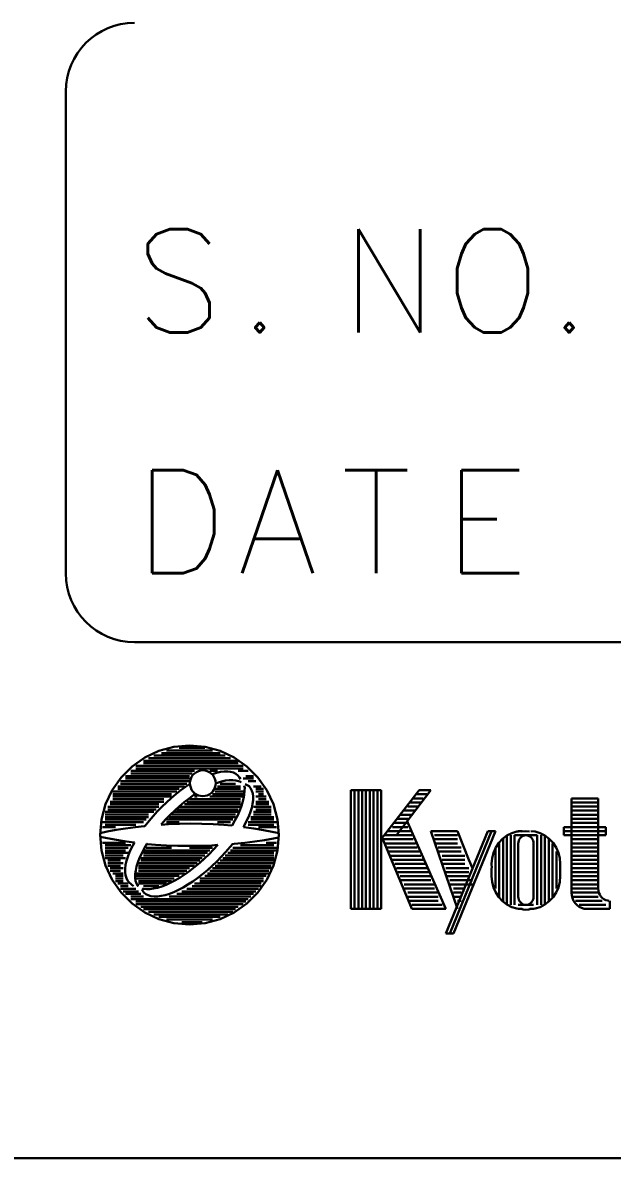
# Model space of a CAD drawing. Header units: millimetres. Extents: x 250 to 753, y -2 to 305.
# Drawn here: x 574.1 to 591.25, y 29.3 to 62.3 of the extents above; entities that cross this region are included whole.
import ezdxf

# ---------------------------------------------------------------- set-up
doc = ezdxf.new("R2010")
doc.units = ezdxf.units.MM
doc.layers.get('0').update_dxf_attribs({"lineweight": 30})
doc.styles.get("Standard").update_dxf_attribs({"font": 'txt', "bigfont": 'extfont2.shx'})

# ---------------------------------------------------------------- blocks, each defined once
blk = doc.blocks.new('A$C4EA10562')
for p, q in [((324, 17), (324, 31)), ((372, 15), (326, 15)), ((327.3035, 11.9256), (328.0467, 11.9256)), ((326.263, 11.5535), (329.0129, 11.5535)), ((326.4117, 11.6279), (328.7899, 11.6279)), ((326.5603, 11.7023), (328.6413, 11.7023)), ((326.7833, 11.7767), (328.4927, 11.7767)), ((326.9319, 11.8512), (328.2697, 11.8512)), ((325.8914, 11.2558), (327.7494, 11.2558)), ((326.0401, 11.4046), (329.1616, 11.4046)), ((326.0401, 11.3302), (328.1211, 11.3302)), ((326.263, 11.4791), (329.0129, 11.4791)), ((328.1211, 11.3302), (329.1616, 11.3302)), ((328.1954, 11.2558), (328.4183, 11.2558)), ((329.0129, 11.2558), (329.3102, 11.2558)), ((325.5941, 10.9581), (327.6008, 10.9581)), ((325.7428, 11.107), (327.6008, 11.107)), ((325.7428, 11.0326), (327.6008, 11.0326)), ((325.8914, 11.1814), (327.6751, 11.1814)), ((329.1616, 11.0326), (329.4588, 11.0326)), ((329.2359, 11.107), (329.4588, 11.107)), ((329.3102, 10.9581), (329.5332, 10.9581)), ((325.3712, 10.6605), (327.2292, 10.6605)), ((325.3712, 10.586), (327.0806, 10.586)), ((325.5198, 10.8093), (327.4522, 10.8093)), ((325.5198, 10.7349), (327.3035, 10.7349)), ((325.5941, 10.8837), (327.5265, 10.8837)), ((328.2697, 10.586), (329.1616, 10.586)), ((328.344, 10.7349), (329.0872, 10.7349)), ((328.344, 10.6605), (329.1616, 10.6605)), ((328.4183, 10.8093), (329.0872, 10.8093)), ((328.4927, 10.8837), (328.9386, 10.8837)), ((329.4588, 10.8093), (329.6818, 10.8093)), ((329.5332, 10.7349), (329.7561, 10.7349)), ((329.5332, 10.6605), (329.7561, 10.6605)), ((329.6075, 10.586), (329.7561, 10.586)), ((332.2917, 10.6979), (333.1778, 10.6979)), ((332.2917, 7.2456), (332.2917, 10.6979)), ((332.4025, 10.6979), (332.4025, 7.2456)), ((332.5132, 10.6979), (332.5132, 7.2456)), ((332.624, 10.6979), (332.624, 7.2456)), ((332.7347, 10.6979), (332.7347, 7.2456)), ((332.8455, 10.6979), (332.8455, 7.2456)), ((332.9562, 10.6979), (332.9562, 7.2456)), ((333.067, 10.6979), (333.067, 7.2456)), ((333.1778, 10.6979), (333.1778, 7.2456)), ((333.1778, 9.2694), (334.2853, 10.6979)), ((334.6176, 10.6979), (333.6208, 9.3884)), ((334.1967, 10.5789), (334.2853, 10.5789)), ((334.2853, 10.6979), (334.6176, 10.6979)), ((334.2853, 10.5789), (334.5069, 10.5789)), ((325.2968, 10.3628), (326.8576, 10.3628)), ((325.2968, 10.2884), (326.7089, 10.2884)), ((325.3712, 10.5116), (327.0806, 10.5116)), ((325.3712, 10.4372), (326.8576, 10.4372)), ((327.4522, 10.2884), (329.0872, 10.2884)), ((327.5265, 10.3628), (329.0872, 10.3628)), ((327.6008, 10.4372), (329.0872, 10.4372)), ((327.7494, 10.5116), (327.8238, 10.5116)), ((328.1954, 10.5116), (329.1616, 10.5116)), ((329.5332, 10.5116), (329.8304, 10.5116)), ((329.5332, 10.3628), (329.9048, 10.3628)), ((329.5332, 10.2884), (329.9048, 10.2884)), ((329.6075, 10.4372), (329.8304, 10.4372)), ((334.0195, 10.3408), (334.0638, 10.3408)), ((334.0638, 10.3408), (334.2853, 10.3408)), ((334.1081, 10.4598), (334.1746, 10.4598)), ((334.1746, 10.4598), (334.3961, 10.4598)), ((334.2853, 10.3408), (334.3296, 10.3408)), ((338.7157, 10.4598), (339.491, 10.4598)), ((338.7157, 10.4598), (338.7157, 8.0789)), ((338.7157, 10.3408), (339.491, 10.3408)), ((339.491, 10.4598), (339.491, 8.0789)), ((325.1482, 10.0651), (326.5603, 10.0651)), ((325.1482, 9.9907), (326.4117, 9.9907)), ((325.1482, 9.9163), (326.4117, 9.9163)), ((325.2225, 10.2139), (326.7089, 10.2139)), ((325.2225, 10.1395), (326.6346, 10.1395)), ((327.0062, 9.9163), (328.9386, 9.9163)), ((327.0806, 9.9907), (328.9386, 9.9907)), ((327.1549, 10.0651), (329.0129, 10.0651)), ((327.2292, 10.1395), (329.0129, 10.1395)), ((327.3035, 10.2139), (329.0872, 10.2139)), ((329.3845, 9.9163), (330.0534, 9.9163)), ((329.4588, 10.2139), (329.9791, 10.2139)), ((329.4588, 10.0651), (329.9791, 10.0651)), ((329.4588, 9.9907), (329.9791, 9.9907)), ((329.5332, 10.1395), (329.9791, 10.1395)), ((333.7316, 9.9836), (333.8645, 9.9836)), ((333.8423, 10.1027), (333.9531, 10.1027)), ((333.8423, 9.9836), (334.0638, 9.9836)), ((333.9531, 10.2217), (334.1746, 10.2217)), ((333.9531, 10.1027), (334.1746, 10.1027)), ((334.1746, 10.2217), (334.241, 10.2217)), ((338.7157, 10.2217), (339.491, 10.2217)), ((338.7157, 10.1027), (339.491, 10.1027)), ((338.7157, 9.9836), (339.491, 9.9836)), ((325.0739, 9.7674), (326.263, 9.7674)), ((325.0739, 9.6186), (325.4455, 9.6186)), ((325.1482, 9.8418), (326.3373, 9.8418)), ((325.1482, 9.693), (326.0401, 9.693)), ((326.9319, 9.8418), (328.8643, 9.8418)), ((326.9319, 9.7674), (327.3035, 9.7674)), ((328.4183, 9.7674), (328.7899, 9.7674)), ((329.3102, 9.7674), (330.1277, 9.7674)), ((329.3102, 9.693), (330.0534, 9.693)), ((329.3845, 9.8418), (330.0534, 9.8418)), ((329.6075, 9.6186), (330.1277, 9.6186)), ((333.51, 9.6265), (333.9531, 9.6265)), ((333.5543, 9.7455), (333.6208, 9.7455)), ((333.6208, 9.7455), (333.8423, 9.7455)), ((333.6429, 9.8646), (333.7316, 9.8646)), ((333.7316, 9.8646), (333.9531, 9.8646)), ((333.8423, 9.7455), (333.9309, 9.7455)), ((333.9531, 9.7455), (333.9309, 9.7932)), ((335.0607, 7.2456), (333.9531, 9.7455)), ((338.4942, 9.6265), (338.7157, 9.6265)), ((338.4942, 9.6265), (338.4942, 9.3884)), ((338.7157, 9.8646), (339.491, 9.8646)), ((338.7157, 9.7455), (339.491, 9.7455)), ((338.7157, 9.6265), (339.491, 9.6265)), ((339.491, 9.6265), (339.7125, 9.6265)), ((339.7125, 9.6265), (339.7125, 9.3884)), ((333.1778, 9.3884), (334.0638, 7.2456)), ((333.2442, 9.2694), (333.3107, 9.2694)), ((333.2885, 9.3884), (334.0638, 9.3884)), ((333.2885, 9.2694), (334.0638, 9.2694)), ((333.355, 9.5074), (334.0195, 9.5074)), ((334.0638, 9.2694), (334.1081, 9.2694)), ((334.6176, 9.5074), (335.3929, 7.2456)), ((334.6176, 9.5074), (335.3929, 9.5074)), ((334.7284, 9.3884), (335.3929, 9.3884)), ((334.7284, 9.2694), (335.3929, 9.2694)), ((336.279, 9.5074), (335.0607, 6.5313)), ((336.3897, 9.5074), (335.1714, 6.5313)), ((336.5005, 9.5074), (335.2822, 6.5313)), ((335.3929, 9.5074), (335.7252, 8.6741)), ((336.279, 9.5074), (336.5005, 9.5074)), ((336.722, 9.2694), (336.722, 7.4837)), ((336.8328, 9.3884), (336.8328, 7.3646)), ((336.9435, 9.3884), (336.9435, 7.3646)), ((337.0543, 9.3884), (337.0543, 7.3646)), ((337.0543, 9.3884), (337.7188, 9.3884)), ((337.165, 9.5074), (337.2757, 9.5074)), ((337.7188, 9.3884), (337.7188, 7.3646)), ((337.8296, 9.3884), (337.8296, 7.3646)), ((337.9404, 9.3884), (337.9404, 7.3646)), ((338.0511, 9.2694), (338.0511, 7.4837)), ((338.4942, 9.5074), (338.7157, 9.5074)), ((338.4942, 9.3884), (338.7157, 9.3884)), ((338.7157, 9.5074), (339.491, 9.5074)), ((338.7157, 9.3884), (339.491, 9.3884)), ((338.7157, 9.2694), (339.491, 9.2694)), ((339.491, 9.5074), (339.7125, 9.5074)), ((339.7125, 9.3884), (339.491, 9.3884)), ((325.0739, 9.1721), (325.7428, 9.1721)), ((325.1482, 9.0977), (325.8914, 9.0977)), ((325.1482, 9.0232), (325.8171, 9.0232)), ((325.1482, 8.9488), (325.7428, 8.9488)), ((326.263, 8.9488), (328.1954, 8.9488)), ((326.3373, 9.0232), (327.0806, 9.0232)), ((327.6008, 9.0232), (328.2697, 9.0232)), ((328.7899, 8.9488), (330.1277, 8.9488)), ((328.8643, 9.0232), (330.1277, 9.0232)), ((329.0872, 9.0977), (330.0534, 9.0977)), ((329.8304, 9.1721), (330.1277, 9.1721)), ((333.2885, 9.1503), (333.3993, 9.1503)), ((333.3328, 9.0313), (333.3993, 9.0313)), ((333.3993, 9.1503), (334.1746, 9.1503)), ((333.3993, 9.0313), (334.1746, 9.0313)), ((333.3993, 8.9122), (334.2853, 8.9122)), ((334.1746, 9.0313), (334.2189, 9.0313)), ((334.7284, 9.1503), (335.3929, 9.1503)), ((334.8391, 9.0313), (335.5037, 9.0313)), ((334.8391, 8.9122), (335.5037, 8.9122)), ((336.5005, 9.0313), (336.5005, 7.8408)), ((336.6113, 9.1503), (336.6113, 7.6027)), ((337.165, 9.1503), (337.165, 7.6026)), ((337.608, 9.1503), (337.608, 7.6026)), ((338.1619, 9.1503), (338.1619, 7.6027)), ((338.2726, 8.9122), (338.2726, 7.8408)), ((338.7157, 9.1503), (339.491, 9.1503)), ((338.7157, 9.0313), (339.491, 9.0313)), ((338.7157, 8.9122), (339.491, 8.9122)), ((325.1482, 8.8744), (325.8171, 8.8744)), ((325.1482, 8.8), (325.6684, 8.8)), ((325.1482, 8.7256), (325.7428, 8.7256)), ((325.2225, 8.6511), (325.5941, 8.6511)), ((326.1887, 8.7256), (327.9724, 8.7256)), ((326.1887, 8.6511), (327.8981, 8.6511)), ((326.263, 8.8744), (328.1211, 8.8744)), ((326.263, 8.8), (328.0467, 8.8)), ((328.4927, 8.6511), (330.0534, 8.6511)), ((328.567, 8.7256), (330.0534, 8.7256)), ((328.6413, 8.8), (330.0534, 8.8)), ((328.7156, 8.8744), (330.0534, 8.8744)), ((333.4436, 8.7932), (334.3296, 8.7932)), ((333.51, 8.6741), (334.3961, 8.6741)), ((334.9499, 8.7932), (335.6144, 8.7932)), ((334.9499, 8.6741), (335.6144, 8.6741)), ((335.7252, 8.6741), (335.836, 8.436)), ((338.7157, 8.7932), (339.491, 8.7932)), ((338.7157, 8.6741), (339.491, 8.6741)), ((325.2225, 8.5767), (325.6684, 8.5767)), ((325.2225, 8.5023), (325.5941, 8.5023)), ((325.2968, 8.4279), (325.6684, 8.4279)), ((325.2968, 8.3535), (325.5941, 8.3535)), ((325.3712, 8.279), (325.6684, 8.279)), ((326.0401, 8.279), (327.4522, 8.279)), ((326.1144, 8.5767), (327.8238, 8.5767)), ((326.1144, 8.5023), (327.7494, 8.5023)), ((326.1144, 8.4279), (327.6008, 8.4279)), ((326.1144, 8.3535), (327.5265, 8.3535)), ((328.1211, 8.279), (329.9048, 8.279)), ((328.1954, 8.3535), (329.9048, 8.3535)), ((328.2697, 8.4279), (329.9791, 8.4279)), ((328.344, 8.5023), (329.9791, 8.5023)), ((328.4183, 8.5767), (330.0534, 8.5767)), ((333.5765, 8.5551), (334.4626, 8.5551)), ((333.6208, 8.436), (334.5069, 8.436)), ((333.6651, 8.317), (334.5512, 8.317)), ((334.9499, 8.5551), (335.6144, 8.5551)), ((335.0607, 8.436), (335.7252, 8.436)), ((335.0607, 8.317), (335.7252, 8.317)), ((336.3897, 8.436), (336.3897, 8.1979)), ((338.3833, 8.555), (338.3833, 8.1979)), ((338.7157, 8.5551), (339.491, 8.5551)), ((338.7157, 8.436), (339.491, 8.436)), ((338.7157, 8.317), (339.491, 8.317)), ((325.4455, 8.2046), (325.6684, 8.2046)), ((325.4455, 8.1302), (325.6684, 8.1302)), ((325.4455, 8.0558), (325.6684, 8.0558)), ((325.5198, 7.9814), (325.8171, 7.9814)), ((326.0401, 8.2046), (327.3035, 8.2046)), ((326.0401, 8.1302), (327.1549, 8.1302)), ((326.1144, 8.0558), (327.0806, 8.0558)), ((326.1144, 7.9814), (326.9319, 7.9814)), ((327.7494, 7.9814), (329.6818, 7.9814)), ((327.8981, 8.1302), (329.7561, 8.1302)), ((327.8981, 8.0558), (329.7561, 8.0558)), ((328.0467, 8.2046), (329.8304, 8.2046)), ((333.7316, 8.1979), (334.6176, 8.1979)), ((333.7316, 8.0789), (334.6176, 8.0789)), ((333.8423, 7.9598), (334.7284, 7.9598)), ((335.0607, 8.1979), (335.7252, 8.1979)), ((335.1714, 8.0789), (335.836, 8.0789)), ((335.1714, 7.9598), (335.836, 7.9598)), ((338.7157, 8.1979), (339.491, 8.1979)), ((338.7157, 8.0789), (338.7157, 7.7218)), ((338.7157, 8.0789), (339.491, 8.0789)), ((338.7157, 7.9598), (339.491, 7.9598)), ((339.491, 8.0789), (339.491, 7.8408)), ((325.5941, 7.9069), (325.8171, 7.9069)), ((325.5941, 7.8325), (326.0401, 7.8325)), ((325.6684, 7.7581), (326.1144, 7.7581)), ((325.7428, 7.6837), (326.1887, 7.6837)), ((325.8914, 7.6093), (326.263, 7.6093)), ((326.263, 7.9069), (326.7089, 7.9069)), ((327.0062, 7.6093), (329.3845, 7.6093)), ((327.2292, 7.6837), (329.4588, 7.6837)), ((327.3778, 7.7581), (329.5332, 7.7581)), ((327.5265, 7.8325), (329.6075, 7.8325)), ((327.6751, 7.9069), (329.6818, 7.9069)), ((333.8423, 7.8408), (334.7284, 7.8408)), ((333.9531, 7.7218), (334.8391, 7.7218)), ((333.9531, 7.6027), (334.8391, 7.6027)), ((335.2822, 7.8408), (335.6144, 7.8408)), ((335.2822, 7.7218), (335.5037, 7.7218)), ((335.2822, 7.6027), (335.3929, 7.6027)), ((335.3929, 7.6027), (335.5037, 7.6027)), ((338.7157, 7.8408), (339.491, 7.8408)), ((338.7157, 7.7218), (339.491, 7.7218)), ((338.7157, 7.6027), (339.491, 7.6027)), ((325.8914, 7.5348), (329.3102, 7.5348)), ((326.0401, 7.4604), (329.2359, 7.4604)), ((326.0401, 7.386), (329.1616, 7.386)), ((326.1887, 7.3116), (329.0129, 7.3116)), ((333.9531, 7.4837), (334.8391, 7.4837)), ((334.0638, 7.3646), (334.9499, 7.3646)), ((335.3929, 7.4837), (335.5037, 7.4837)), ((337.1651, 7.3646), (337.6081, 7.3646)), ((338.8264, 7.4837), (339.6017, 7.4837)), ((338.9372, 7.3646), (339.7125, 7.3646)), ((339.8232, 7.4837), (339.8232, 7.2456)), ((326.263, 7.2372), (328.9386, 7.2372)), ((326.4117, 7.1628), (328.8643, 7.1628)), ((326.5603, 7.0883), (328.7156, 7.0883)), ((326.7089, 7.0139), (328.4927, 7.0139)), ((326.9319, 6.9395), (328.2697, 6.9395)), ((333.1778, 7.2456), (332.2917, 7.2456)), ((335.0607, 7.2456), (334.0638, 7.2456)), ((337.165, 7.2455), (337.2757, 7.2455)), ((337.4973, 7.2455), (337.608, 7.2455)), ((339.1587, 7.2456), (339.8232, 7.2456)), ((327.3778, 6.8651), (327.9724, 6.8651)), ((335.2822, 6.5313), (335.0607, 6.5313)), ((196, 0), (454, 0))]:
    blk.add_line(p, q)
for points in [[(190, 57), (190, 1), (180, 1), (180, 0), (470, 0), (470, 1), (460, 1), (460, 57)], [(330.2015, 9.3958), (330.1619, 9.848), (330.0446, 10.2865), (329.853, 10.698), (329.593, 11.0698), (329.2724, 11.3907), (328.9011, 11.6511), (328.4902, 11.843), (328.0523, 11.9604), (327.6007, 12), (327.1492, 11.9604), (326.7113, 11.843), (326.3003, 11.6511), (325.929, 11.3907), (325.6085, 11.0698), (325.3484, 10.6979), (325.1568, 10.2865), (325.0395, 9.848), (325, 9.3958), (325.0395, 8.9437), (325.1568, 8.5052), (325.3484, 8.0937), (325.6085, 7.7219), (325.929, 7.401), (326.3004, 7.1406), (326.7113, 6.9487), (327.1492, 6.8313), (327.6007, 6.7917), (328.0523, 6.8313), (328.4902, 6.9487), (328.9011, 7.1406), (329.2724, 7.401), (329.593, 7.7219), (329.853, 8.0938), (330.0446, 8.5052), (330.1619, 8.9437), (330.2015, 9.3958)], [(328.3636, 10.8996), (328.3579, 10.9648), (328.341, 11.0281), (328.3134, 11.0874), (328.2759, 11.1411), (328.2297, 11.1873), (328.1761, 11.2248), (328.1169, 11.2525), (328.0537, 11.2694), (327.9886, 11.2752), (327.9235, 11.2694), (327.8603, 11.2525), (327.8011, 11.2248), (327.7475, 11.1873), (327.7014, 11.1411), (327.6638, 11.0874), (327.6362, 11.0281), (327.6193, 10.9648), (327.6136, 10.8996), (327.6193, 10.8344), (327.6362, 10.7712), (327.6638, 10.7119), (327.7014, 10.6582), (327.7475, 10.612), (327.8011, 10.5744), (327.8603, 10.5467), (327.9235, 10.5298), (327.9886, 10.5241), (328.0537, 10.5298), (328.1169, 10.5467), (328.1761, 10.5744), (328.2297, 10.612), (328.2759, 10.6582), (328.3134, 10.7119), (328.341, 10.7712), (328.3579, 10.8344), (328.3636, 10.8996)], [(328.6772, 11.2438), (328.6143, 11.2417), (328.506, 11.2283), (328.3902, 11.2027), (328.2677, 11.1649), (328.2449, 11.1682)], [(329.0819, 11.018), (329.0561, 11.0646), (329.0085, 11.1238), (328.9494, 11.1715), (328.8791, 11.2075), (328.7984, 11.2312), (328.7078, 11.2426), (328.671, 11.2437)], [(329.102, 10.9205), (329.0686, 10.9511), (329.0293, 10.9581), (328.9486, 10.9818), (328.858, 10.9933), (328.7582, 10.9923), (328.6499, 10.9789), (328.5341, 10.9532), (328.4116, 10.9155), (328.3687, 10.8953), (328.3625, 10.8953)], [(327.6015, 10.8688), (327.4889, 10.7955), (327.3468, 10.6941), (327.2051, 10.5845), (327.0651, 10.4674), (326.9276, 10.3437), (326.7937, 10.2144), (326.6645, 10.0804), (326.5411, 9.9427), (326.4241, 9.8024), (326.3033, 9.6523)], [(327.7741, 10.5915), (327.7318, 10.5584), (327.5897, 10.4571), (327.4481, 10.3474), (327.308, 10.2304), (327.1705, 10.1067), (327.0366, 9.9774), (326.9075, 9.8433), (326.7839, 9.7057), (326.7802, 9.6958)], [(328.8363, 9.6772), (328.8406, 9.6756), (328.923, 9.8156), (328.9949, 9.9527), (329.0557, 10.0861), (329.1053, 10.2146), (329.143, 10.3373), (329.1686, 10.4533), (329.1925, 10.5672), (329.2049, 10.6913), (329.2111, 10.7657), (329.1925, 10.8277), (329.1925, 10.8277)], [(329.1708, 9.6213), (329.1907, 9.6652), (329.2626, 9.8025), (329.3235, 9.9358), (329.373, 10.0644), (329.4107, 10.1871), (329.4363, 10.303), (329.4497, 10.4114), (329.4507, 10.5113), (329.4392, 10.602), (329.4155, 10.6828), (329.3797, 10.7531), (329.332, 10.8123), (329.2172, 10.8767)], [(326.3033, 9.6399), (326.2847, 9.6523), (326.0287, 9.625), (325.7397, 9.5873), (325.465, 9.5435), (325.2065, 9.4939), (325.0057, 9.4474)], [(328.8238, 9.676), (328.6044, 9.6932), (328.2864, 9.7108), (327.9634, 9.7214), (327.6379, 9.725), (327.3124, 9.7214), (326.9894, 9.7108), (326.7802, 9.6895)], [(330.2083, 9.4449), (330.0074, 9.4877), (329.7489, 9.5373), (329.4742, 9.5812), (329.1852, 9.6188), (329.1708, 9.6275)], [(325.0001, 9.3457), (325.1575, 9.3103), (325.4205, 9.2606), (325.7002, 9.2168), (325.9943, 9.1791), (325.9936, 9.1748)], [(328.8302, 9.1252), (328.9008, 9.1355), (329.2071, 9.1667), (329.5013, 9.2044), (329.781, 9.2481), (330.044, 9.2978), (330.1896, 9.3257)], [(337.1678, 9.5003), (337.1219, 9.4929), (336.9727, 9.45), (336.8327, 9.3798), (336.7062, 9.2846), (336.597, 9.1672), (336.5084, 9.0312), (336.4431, 8.8808), (336.4032, 8.7204), (336.3897, 8.555), (336.3963, 8.439)], [(337.608, 9.1503), (337.6046, 9.1916), (337.5947, 9.2317), (337.5783, 9.2693), (337.5562, 9.3033), (337.5289, 9.3326), (337.4973, 9.3564), (337.4623, 9.374), (337.425, 9.3847), (337.3865, 9.3884), (337.348, 9.3847), (337.3107, 9.374), (337.2757, 9.3564), (337.2441, 9.3326), (337.2168, 9.3033), (337.1947, 9.2693), (337.1783, 9.2317), (337.1684, 9.1916), (337.165, 9.1503)], [(337.4905, 9.4986), (337.3865, 9.5074), (337.2711, 9.4965)], [(338.3833, 8.555), (338.3698, 8.7204), (338.3299, 8.8808), (338.2646, 9.0312), (338.176, 9.1672), (338.0668, 9.2846), (337.9403, 9.3798), (337.8003, 9.45), (337.6511, 9.4929), (337.5282, 9.5068)], [(325.9905, 9.1704), (325.9896, 9.1622), (325.9177, 9.0251), (325.8568, 8.8917), (325.8073, 8.7632), (325.7696, 8.6405), (325.7439, 8.5245), (325.7306, 8.4161), (325.7296, 8.3163), (325.7411, 8.2255), (325.7648, 8.1447), (325.8006, 8.0744), (325.8482, 8.0152), (325.972, 7.9079)], [(326.3621, 9.1332), (326.3643, 9.1396), (326.282, 8.9996), (326.2102, 8.8625), (326.1492, 8.7291), (326.0997, 8.6006), (326.0621, 8.4779), (326.0364, 8.3619), (326.023, 8.2536), (326.0221, 8.1536), (326.0335, 8.0629), (326.0572, 7.9821), (326.0958, 7.9141), (326.0958, 7.9451)], [(326.2135, 7.8086), (326.2709, 7.7284), (326.3301, 7.6807), (326.4003, 7.6448), (326.4809, 7.621), (326.5715, 7.6096), (326.6713, 7.6106), (326.7796, 7.6239), (326.8953, 7.6496), (327.018, 7.6874), (327.1463, 7.737), (327.2795, 7.7979), (327.4165, 7.87), (327.5562, 7.9523), (327.6976, 8.0445), (327.8397, 8.1458), (327.9814, 8.2554), (328.1214, 8.3725), (328.2589, 8.4962), (328.3928, 8.6255), (328.522, 8.7596), (328.6455, 8.8972), (328.8487, 9.1252)], [(326.2507, 7.8272), (326.2569, 7.8211), (326.2383, 7.8272), (326.2565, 7.8334), (326.3471, 7.822), (326.4468, 7.823), (326.555, 7.8363), (326.6709, 7.862), (326.7935, 7.8997), (326.9218, 7.9494), (327.055, 8.0103), (327.192, 8.0823), (327.3317, 8.1647), (327.4732, 8.2569), (327.6152, 8.3581), (327.7569, 8.4678), (327.897, 8.5849), (328.0345, 8.7086), (328.1683, 8.8379), (328.2975, 8.972), (328.421, 9.1096), (328.4276, 9.1066)], [(326.3807, 9.1287), (326.6108, 9.111), (326.9345, 9.0933), (327.2633, 9.0826), (327.5946, 9.0791), (327.9259, 9.0826), (328.2546, 9.0933), (328.4152, 9.1066)], [(336.3897, 8.1979), (336.4032, 8.0325), (336.4431, 7.8721), (336.5084, 7.7217), (336.597, 7.5857), (336.7062, 7.4683), (336.8327, 7.3731), (336.9727, 7.3029), (337.1219, 7.26), (337.2139, 7.2478)], [(337.6052, 7.2526), (337.6511, 7.26), (337.8003, 7.3029), (337.9403, 7.3731), (338.0668, 7.4683), (338.176, 7.5857), (338.2646, 7.7217), (338.3299, 7.8721), (338.3698, 8.0325), (338.3833, 8.1979)], [(337.165, 7.6026), (337.1684, 7.5613), (337.1783, 7.5212), (337.1947, 7.4836), (337.2168, 7.4496), (337.2441, 7.4203), (337.2757, 7.3965), (337.3107, 7.3789), (337.348, 7.3682), (337.3865, 7.3646), (337.425, 7.3682), (337.4623, 7.3789), (337.4973, 7.3965), (337.5289, 7.4203), (337.5562, 7.4496), (337.5783, 7.4836), (337.5947, 7.5212), (337.6046, 7.5613), (337.608, 7.6026)], [(338.7157, 7.7218), (338.7224, 7.6391), (338.7424, 7.5589), (338.775, 7.4837), (338.8193, 7.4157), (338.8739, 7.357), (338.9372, 7.3094), (339.0072, 7.2743), (339.0818, 7.2528), (339.1587, 7.2456)], [(339.491, 7.8408), (339.496, 7.7788), (339.511, 7.7187), (339.5355, 7.6622), (339.5687, 7.6112), (339.6097, 7.5672), (339.6571, 7.5315), (339.7096, 7.5052), (339.7655, 7.4891), (339.8001, 7.4845)], [(337.274, 7.2366), (337.3057, 7.2293), (337.3865, 7.2217), (337.4673, 7.2293), (337.499, 7.2366)]]:
    blk.add_lwpolyline(points)
for centre, start, end in [((326, 31), 90, 180), ((326, 17), 180, 270)]:
    blk.add_arc(centre, 2, start, end)
for s, p in [('S', (326, 24)), ('N', (332, 24)), ('O', (335, 24)), ('.', (329, 24)), ('.', (338, 24)), ('D', (326, 17)), ('A', (329, 17)), ('T', (332, 17)), ('E', (335, 17))]:
    blk.add_text(s, height=3).set_placement(p)

msp = doc.modelspace()

# ---------------------------------------------------------------- block references
msp.add_blockref('A$C4EA10562', (251.352, 29.302))

doc.saveas('drawing.dxf')
